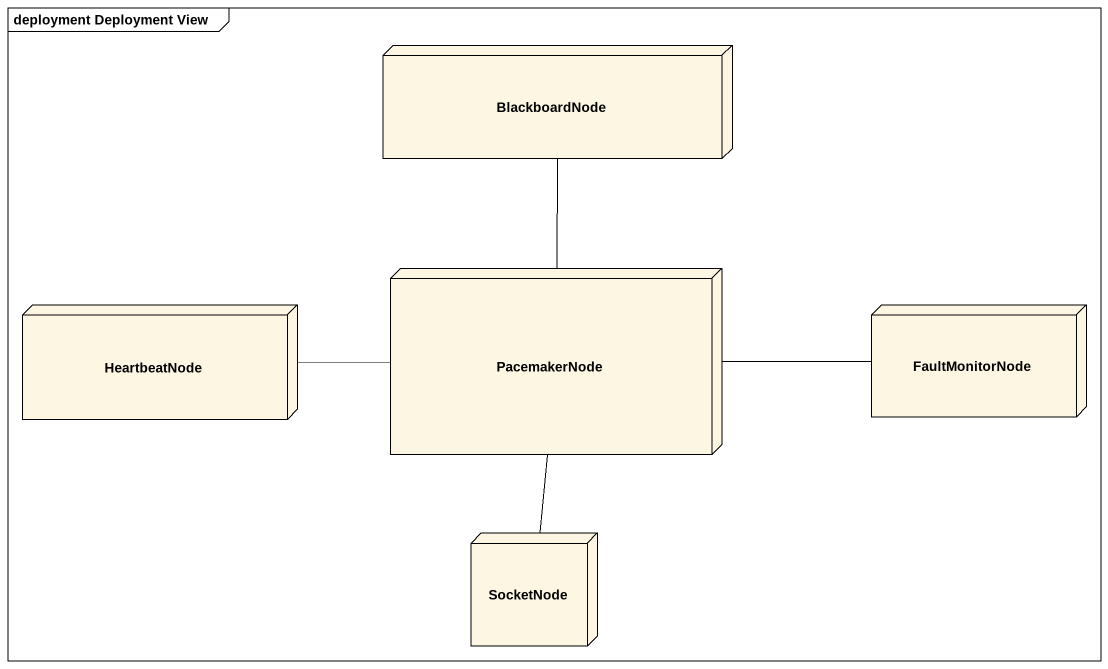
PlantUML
@startuml
mainframe deployment Deployment View
node BlackboardNode
node PacemakerNode
node HeartbeatNode
node FaultMonitorNode
node SocketNode
BlackboardNode -- PacemakerNode
PacemakerNode -right- FaultMonitorNode
PacemakerNode -- SocketNode
HeartbeatNode -right- PacemakerNode
@enduml
